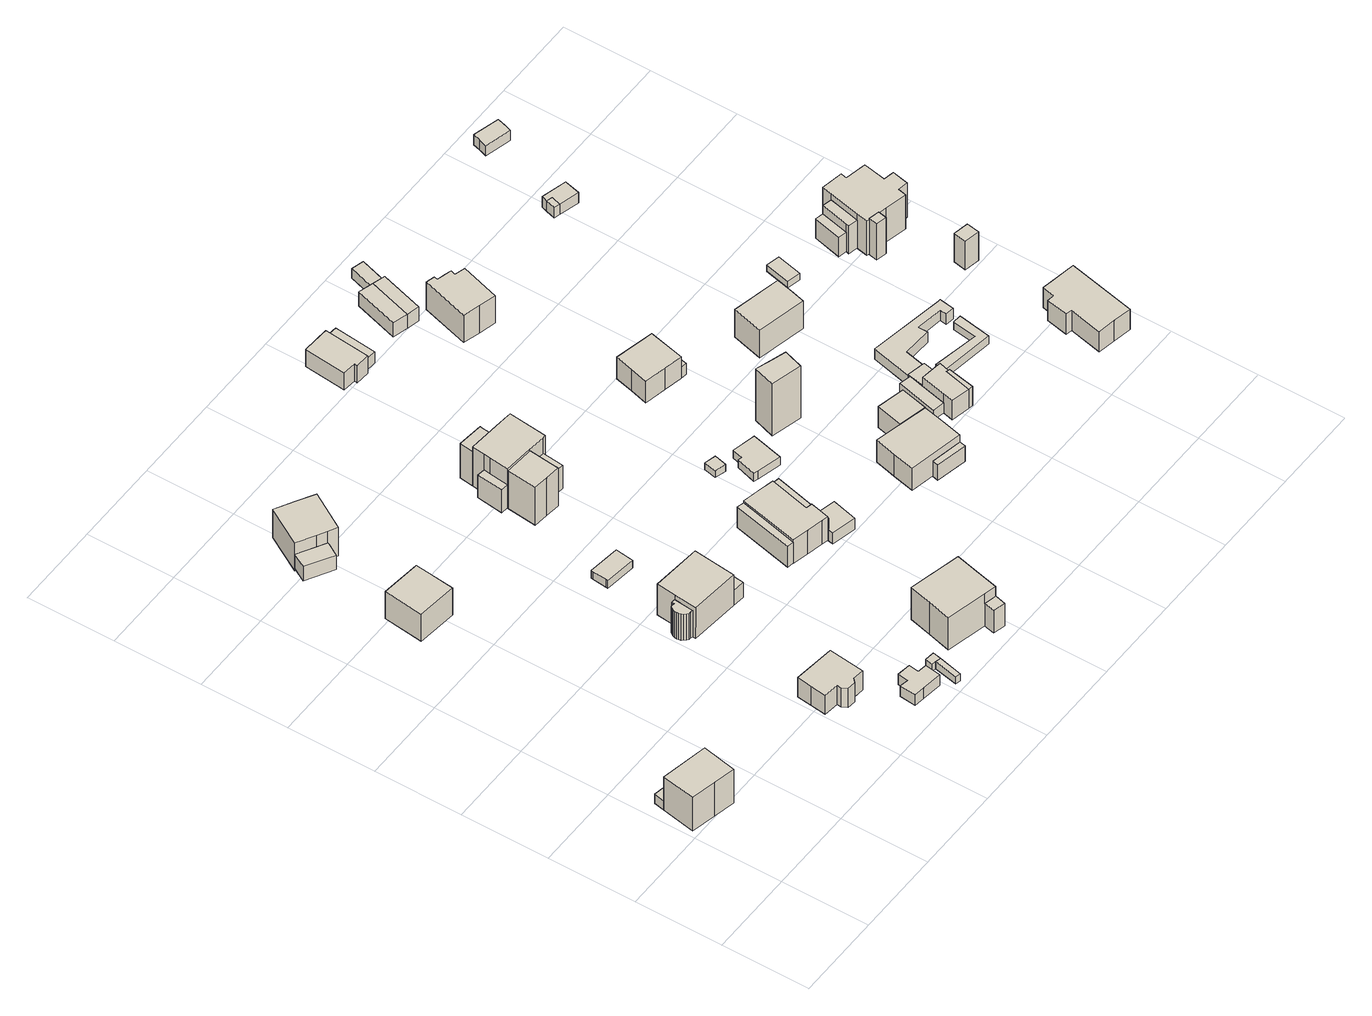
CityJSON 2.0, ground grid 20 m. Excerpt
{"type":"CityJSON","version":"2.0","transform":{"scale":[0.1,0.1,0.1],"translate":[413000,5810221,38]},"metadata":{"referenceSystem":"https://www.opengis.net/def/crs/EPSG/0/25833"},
"CityObjects":{
"building1":{"type":"Building","attributes":{"Gemeindeschluessel":"11000009","function":"31001_1010"},"address":[{"country":"Germany","locality":"Berlin","thoroughfareNumber":"30","thoroughfareName":"Grenzbergeweg"}],"children":["building1-1","building1-2"]},
"building1-1":{"type":"BuildingPart","attributes":{"BezugspunktDach":"2200","measuredHeight":10.56,"storeysAboveGround":2},"parents":["building1"],"geometry":[{"type":"MultiSurface","lod":"1","boundaries":[[[0,1,2,3,4]],[[5,6,7,8,9]],[[5,9,4,3]],[[6,5,10,11,12,3,2]],[[7,6,2,1]],[[8,7,1,0]],[[9,8,0,4]],[[12,11,10,5]]]}]},
"building1-2":{"type":"BuildingPart","attributes":{"BezugspunktDach":"2200","measuredHeight":2.55,"storeysAboveGround":2},"parents":["building1"],"geometry":[{"type":"Solid","lod":"1","boundaries":[[[[11,13,14,12]],[[15,16,10,5]],[[15,5,12,14]],[[16,15,14,13]],[[10,16,13,11]],[[5,10,11,12]]]]}]},
"building2":{"type":"Building","attributes":{"Gemeindeschluessel":"11000009","BezugspunktDach":"2200","function":"31001_1010","measuredHeight":8.48,"storeysAboveGround":2},"address":[{"country":"Germany","locality":"Berlin","thoroughfareNumber":"26","thoroughfareName":"Grenzbergeweg"}],"geometry":[{"type":"Solid","lod":"1","boundaries":[[[[17,18,19,20]],[[21,22,23,24]],[[21,24,20,19]],[[22,21,19,18]],[[23,22,18,17]],[[24,23,17,20]]]]}]},
"building3":{"type":"Building","attributes":{"Gemeindeschluessel":"11000009","BezugspunktDach":"2200","function":"31001_1010","measuredHeight":8.51,"storeysAboveGround":1},"address":[{"country":"Germany","locality":"Berlin","thoroughfareNumber":"62","thoroughfareName":"Lassallestraße"}],"geometry":[{"type":"Solid","lod":"1","boundaries":[[[[25,26,27,28,29,30,31,32,33,34,35]],[[36,37,38,39,40,41,42,43,44,45,46]],[[36,46,35,34]],[[37,36,34,33]],[[38,37,33,32]],[[39,38,32,31]],[[40,39,31,30]],[[41,40,30,29]],[[42,41,29,28]],[[43,42,28,27]],[[44,43,27,26]],[[45,44,26,25]],[[46,45,25,35]]]]}]},
"building4":{"type":"Building","attributes":{"Gemeindeschluessel":"11000009","BezugspunktDach":"2200","function":"31001_2000","measuredHeight":4.04,"storeysAboveGround":1},"address":[{"country":"Germany","locality":"Berlin","thoroughfareNumber":"52 (1)","thoroughfareName":"Wiebelskircher Weg"}],"geometry":[{"type":"Solid","lod":"1","boundaries":[[[[47,48,49,50,51,52]],[[53,54,55,56,57,58]],[[53,58,52,51]],[[54,53,51,50]],[[55,54,50,49]],[[56,55,49,48]],[[57,56,48,47]],[[58,57,47,52]]]]}]},
"building5":{"type":"Building","attributes":{"Gemeindeschluessel":"11000009","BezugspunktDach":"2200","function":"31001_1313","measuredHeight":2.9,"storeysAboveGround":1},"address":[{"country":"Germany","locality":"Berlin","thoroughfareNumber":"62 (1)","thoroughfareName":"Lassallestraße"}],"geometry":[{"type":"Solid","lod":"1","boundaries":[[[[59,60,61,62,63,64,65,66,67]],[[68,69,70,71,72,73,74,75,76]],[[68,76,67,66]],[[69,68,66,65]],[[70,69,65,64]],[[71,70,64,63]],[[72,71,63,62]],[[73,72,62,61]],[[74,73,61,60]],[[75,74,60,59]],[[76,75,59,67]]]]}]},
"building6":{"type":"Building","attributes":{"Gemeindeschluessel":"11000009","BezugspunktDach":"2200","function":"31001_1010","measuredHeight":9.98,"storeysAboveGround":2},"address":[{"country":"Germany","locality":"Berlin","thoroughfareNumber":"52","thoroughfareName":"Wiebelskircher Weg"}],"geometry":[{"type":"Solid","lod":"1","boundaries":[[[[77,78,79,80,81,82,83]],[[84,85,86,87,88,89,90]],[[84,90,83,82]],[[85,84,82,81]],[[86,85,81,80]],[[87,86,80,79]],[[88,87,79,78]],[[89,88,78,77]],[[90,89,77,83]]]]}]},
"building7":{"type":"Building","attributes":{"Gemeindeschluessel":"11000009","BezugspunktDach":"2200","function":"31001_2723","measuredHeight":1.94,"storeysAboveGround":1},"address":[{"country":"Germany","locality":"Berlin","thoroughfareNumber":"62 (3)","thoroughfareName":"Lassallestraße"}],"geometry":[{"type":"Solid","lod":"1","boundaries":[[[[91,92,93,94]],[[95,96,97,98]],[[95,98,94,93]],[[96,95,93,92]],[[97,96,92,91]],[[98,97,91,94]]]]}]},
"building8":{"type":"Building","attributes":{"Gemeindeschluessel":"11000009","BezugspunktDach":"2200","function":"31001_2723","measuredHeight":1.93,"storeysAboveGround":1},"address":[{"country":"Germany","locality":"Berlin","thoroughfareNumber":"62 (4)","thoroughfareName":"Lassallestraße"}],"geometry":[{"type":"Solid","lod":"1","boundaries":[[[[93,92,99,100,101]],[[102,103,104,105,106]],[[102,106,101,100]],[[103,102,100,99]],[[104,103,99,92]],[[105,104,92,93]],[[106,105,93,101]]]]}]},
"building9":{"type":"Building","attributes":{"Gemeindeschluessel":"11000009","function":"31001_1010"},"address":[{"country":"Germany","locality":"Berlin","thoroughfareNumber":"27","thoroughfareName":"Grenzbergeweg"}],"children":["building9-1","building9-2","building9-3"]},
"building9-1":{"type":"BuildingPart","attributes":{"BezugspunktDach":"2200","measuredHeight":10.09,"storeysAboveGround":2},"parents":["building9"],"geometry":[{"type":"MultiSurface","lod":"1","boundaries":[[[107,108,109,110,111]],[[112,113,114,115,116]],[[117,118,119,116,111,110]],[[113,112,110,109]],[[114,113,109,108]],[[115,120,121,122,114,108,107]],[[116,115,107,111]],[[112,119,118,117]],[[122,121,120,115]]]}]},
"building9-2":{"type":"BuildingPart","attributes":{"BezugspunktDach":"2200","measuredHeight":7.37,"storeysAboveGround":2},"parents":["building9"],"geometry":[{"type":"MultiSurface","lod":"1","boundaries":[[[123,124,125,126,127,128,118,117,129,130,131,132,133,134,135]],[[136,137,138,139,140,141,112,119,142,143,144,145,146,147,148]],[[136,148,135,134]],[[137,136,134,133]],[[138,137,133,132]],[[139,138,132,131]],[[140,139,131,130]],[[141,140,130,129]],[[112,141,129,117]],[[142,119,118,128]],[[143,142,128,127]],[[144,143,127,126]],[[145,144,126,125]],[[146,145,125,124]],[[147,146,124,123]],[[148,147,123,135]],[[119,112,149,117,118]]]}]},
"building9-3":{"type":"BuildingPart","attributes":{"BezugspunktDach":"2200","measuredHeight":4.51,"storeysAboveGround":2},"parents":["building9"],"geometry":[{"type":"Solid","lod":"1","boundaries":[[[[150,151,121,120]],[[122,152,153,115]],[[152,122,121,151]],[[153,152,151,150]],[[115,153,150,120]],[[122,115,120,121]]]]}]},
"building10":{"type":"Building","attributes":{"Gemeindeschluessel":"11000009","BezugspunktDach":"2200","function":"31001_2463","measuredHeight":2.1,"storeysAboveGround":1},"address":[{"country":"Germany","locality":"Berlin","thoroughfareNumber":"27 (1)","thoroughfareName":"Grenzbergeweg"}],"geometry":[{"type":"Solid","lod":"1","boundaries":[[[[154,155,156,157,158,159]],[[160,161,162,163,164,165]],[[160,165,159,158]],[[161,160,158,157]],[[162,161,157,156]],[[163,162,156,155]],[[164,163,155,154]],[[165,164,154,159]]]]}]},
"building11":{"type":"Building","attributes":{"Gemeindeschluessel":"11000009","function":"31001_1010"},"address":[{"country":"Germany","locality":"Berlin","thoroughfareNumber":"64","thoroughfareName":"Lassallestraße"}],"children":["building11-1","building11-2"]},
"building11-1":{"type":"BuildingPart","attributes":{"BezugspunktDach":"2200","measuredHeight":10.86,"storeysAboveGround":2},"parents":["building11"],"geometry":[{"type":"MultiSurface","lod":"1","boundaries":[[[166,167,168,169,170,171,172]],[[173,174,175,176,177,178,179]],[[173,179,172,171]],[[174,173,171,170]],[[175,174,170,169]],[[176,175,169,168]],[[177,176,168,167]],[[180,181,177,167,166]],[[179,178,166,172]],[[178,177,181,180]]]}]},
"building11-2":{"type":"BuildingPart","attributes":{"BezugspunktDach":"2200","measuredHeight":6.36,"storeysAboveGround":2},"parents":["building11"],"geometry":[{"type":"MultiSurface","lod":"1","boundaries":[[[182,181,180,183]],[[178,177,184,185]],[[178,185,183,180]],[[178,180,178,177]],[[184,177,181,182]],[[185,184,182,183]],[[177,178,180,181,186]]]}]},
"building12":{"type":"Building","attributes":{"Gemeindeschluessel":"11000009","BezugspunktDach":"2200","function":"51009_1610","measuredHeight":5.85,"storeysAboveGround":0},"address":[{"country":"Germany","locality":"Berlin"}],"geometry":[{"type":"Solid","lod":"1","boundaries":[[[[187,188,189,190]],[[191,192,193,194]],[[191,194,190,189]],[[192,191,189,188]],[[193,192,188,187]],[[194,193,187,190]]]]}]},
"building13":{"type":"Building","attributes":{"Gemeindeschluessel":"11000009","function":"31001_1010"},"address":[{"country":"Germany","locality":"Berlin","thoroughfareNumber":"23, 25","thoroughfareName":"Grenzbergeweg"}],"children":["building13-1","building13-2","building13-3","building13-4","building13-5","building13-6"]},
"building13-1":{"type":"BuildingPart","attributes":{"BezugspunktDach":"2200","measuredHeight":12.24,"storeysAboveGround":3},"parents":["building13"],"geometry":[{"type":"MultiSurface","lod":"1","boundaries":[[[195,196,197,198,199,200,201,202,203,204]],[[205,206,207,208,209,210,211,212,213,214]],[[215,216,217,218,205,214,204,203]],[[219,215,218,220,206,205,203,202]],[[207,206,202,201]],[[221,222,201,200]],[[223,224,200,199]],[[209,208,225,226]],[[210,209,199,198]],[[211,210,198,197]],[[212,211,197,196]],[[227,228,196,195]],[[213,212,229,230]],[[214,213,195,204]],[[218,217,216,215]],[[220,218,215,219]],[[231,208,207,222,221]],[[226,225,224,223]],[[230,229,228,227]]]}]},
"building13-2":{"type":"BuildingPart","attributes":{"BezugspunktDach":"2200","measuredHeight":9.56,"storeysAboveGround":3},"parents":["building13"],"geometry":[{"type":"MultiSurface","lod":"1","boundaries":[[[221,232,233,234,222]],[[235,236,237,208,207]],[[235,207,222,234]],[[236,235,234,233]],[[237,236,233,232]],[[224,238,232,221]],[[208,237,239,240,225]],[[225,240,239,238,224]],[[241,207,208,221,222]]]}]},
"building13-3":{"type":"BuildingPart","attributes":{"BezugspunktDach":"2200","measuredHeight":6.39,"storeysAboveGround":3},"parents":["building13"],"geometry":[{"type":"MultiSurface","lod":"1","boundaries":[[[216,219,242,243]],[[244,220,217,245]],[[244,245,243,242]],[[220,244,242,219]],[[245,217,216,243]],[[218,215,216,217]],[[220,219,215,218]]]}]},
"building13-4":{"type":"BuildingPart","attributes":{"BezugspunktDach":"2200","measuredHeight":6.64,"storeysAboveGround":3},"parents":["building13"],"geometry":[{"type":"Solid","lod":"1","boundaries":[[[[223,246,238,224]],[[240,247,226,225]],[[247,240,238,246]],[[226,247,246,223]],[[240,225,224,238]],[[225,226,223,224]]]]}]},
"building13-5":{"type":"BuildingPart","attributes":{"BezugspunktDach":"2200","measuredHeight":11.35,"storeysAboveGround":3},"parents":["building13"],"geometry":[{"type":"MultiSurface","lod":"1","boundaries":[[[248,249,250,251,252,253,254]],[[214,255,213,256,257,258,259]],[[214,259,254,253]],[[255,214,253,252]],[[213,255,252,251]],[[260,227,251,250]],[[256,213,230,261]],[[257,256,250,249]],[[258,257,249,248]],[[259,258,248,254]],[[261,230,227,260]]]}]},
"building13-6":{"type":"BuildingPart","attributes":{"BezugspunktDach":"2200","measuredHeight":6.4,"storeysAboveGround":3},"parents":["building13"],"geometry":[{"type":"MultiSurface","lod":"1","boundaries":[[[262,228,227,260]],[[230,229,263,261]],[[263,229,228,262]],[[261,263,262,260]],[[261,264,260,227,230]],[[230,227,228,229]]]}]},
"building14":{"type":"Building","attributes":{"Gemeindeschluessel":"11000009","BezugspunktDach":"2200","function":"31001_1010","measuredHeight":7.13,"storeysAboveGround":1},"address":[{"country":"Germany","locality":"Berlin","thoroughfareNumber":"63","thoroughfareName":"Lassallestraße"}],"geometry":[{"type":"Solid","lod":"1","boundaries":[[[[265,266,267,268,269,270,271,272,273]],[[274,275,276,277,278,279,280,281,282]],[[274,282,273,272]],[[275,274,272,271]],[[276,275,271,270]],[[277,276,270,269]],[[278,277,269,268]],[[279,278,268,267]],[[280,279,267,266]],[[281,280,266,265]],[[282,281,265,273]]]]}]},
"building15":{"type":"Building","attributes":{"Gemeindeschluessel":"11000009","BezugspunktDach":"2200","function":"51009_1610","measuredHeight":5.93,"storeysAboveGround":0},"address":[{"country":"Germany","locality":"Berlin"}],"geometry":[{"type":"Solid","lod":"1","boundaries":[[[[283,284,285,286,287,288,289]],[[277,276,290,291,292,279,280]],[[277,280,289,288]],[[276,277,288,287]],[[290,276,287,286]],[[291,290,286,285]],[[292,291,285,284]],[[279,292,284,283]],[[280,279,283,289]]]]}]},
"building16":{"type":"Building","attributes":{"Gemeindeschluessel":"11000009","BezugspunktDach":"2200","function":"31001_2463","measuredHeight":3.07,"storeysAboveGround":1},"address":[{"country":"Germany","locality":"Berlin","thoroughfareNumber":"63 (1)","thoroughfareName":"Lassallestraße"}],"geometry":[{"type":"Solid","lod":"1","boundaries":[[[[293,294,295,296,297]],[[279,278,298,299,300]],[[279,300,297,296]],[[278,279,296,295]],[[298,278,295,294]],[[299,298,294,293]],[[300,299,293,297]]]]}]},
"building17":{"type":"Building","attributes":{"Gemeindeschluessel":"11000009","BezugspunktDach":"2200","function":"31001_2000","measuredHeight":1.91,"storeysAboveGround":1},"address":[{"country":"Germany","locality":"Berlin","thoroughfareNumber":"60 (1)","thoroughfareName":"Wiebelskircher Weg"}],"geometry":[{"type":"Solid","lod":"1","boundaries":[[[[301,302,303,304]],[[305,306,307,308]],[[305,308,304,303]],[[306,305,303,302]],[[307,306,302,301]],[[308,307,301,304]]]]}]},
"building18":{"type":"Building","attributes":{"Gemeindeschluessel":"11000009","BezugspunktDach":"2200","function":"31001_1010","measuredHeight":3.04,"storeysAboveGround":1},"address":[{"country":"Germany","locality":"Berlin","thoroughfareNumber":"63 (2)","thoroughfareName":"Lassallestraße"}],"geometry":[{"type":"Solid","lod":"1","boundaries":[[[[309,310,311,312,313,314,315,316]],[[317,318,319,320,321,322,323,324]],[[317,324,316,315]],[[318,317,315,314]],[[319,318,314,313]],[[320,319,313,312]],[[321,320,312,311]],[[322,321,311,310]],[[323,322,310,309]],[[324,323,309,316]]]]}]},
"building19":{"type":"Building","attributes":{"Gemeindeschluessel":"11000009","function":"31001_1010"},"address":[{"country":"Germany","locality":"Berlin","thoroughfareNumber":"21","thoroughfareName":"Grenzbergeweg"}],"children":["building19-1","building19-2"]},
"building19-1":{"type":"BuildingPart","attributes":{"BezugspunktDach":"2200","measuredHeight":6.02,"storeysAboveGround":2},"parents":["building19"],"geometry":[{"type":"MultiSurface","lod":"1","boundaries":[[[325,326,327,328,329,330,331]],[[332,333,334,335,336,337,338]],[[332,338,331,330]],[[333,332,330,329]],[[339,340,329,328]],[[335,334,328,327]],[[336,335,327,326]],[[337,336,326,325]],[[338,337,325,331]],[[334,333,340,339]]]}]},
"building19-2":{"type":"BuildingPart","attributes":{"BezugspunktDach":"2200","measuredHeight":3.38,"storeysAboveGround":2},"parents":["building19"],"geometry":[{"type":"Solid","lod":"1","boundaries":[[[[341,342,340,339]],[[333,343,344,334]],[[343,333,340,342]],[[344,343,342,341]],[[334,344,341,339]],[[333,334,339,340]]]]}]},
"building20":{"type":"Building","attributes":{"Gemeindeschluessel":"11000009","function":"31001_1010"},"address":[{"country":"Germany","locality":"Berlin","thoroughfareNumber":"67","thoroughfareName":"Lassallestraße"}],"children":["building20-1","building20-2","building20-3"]},
"building20-1":{"type":"BuildingPart","attributes":{"BezugspunktDach":"2200","measuredHeight":8.74,"storeysAboveGround":2},"parents":["building20"],"geometry":[{"type":"MultiSurface","lod":"1","boundaries":[[[345,346,347,348,349,350,351]],[[352,353,354,355,356,357,358]],[[352,358,351,350]],[[353,352,350,349]],[[354,353,349,348]],[[355,354,359,360]],[[356,355,347,346]],[[357,356,346,345]],[[358,361,362,363,345,351]],[[360,359,348,347,364]],[[357,365,363,362,361]]]}]},
"building20-2":{"type":"BuildingPart","attributes":{"BezugspunktDach":"2200","measuredHeight":7.14,"storeysAboveGround":2},"parents":["building20"],"geometry":[{"type":"MultiSurface","lod":"1","boundaries":[[[366,367,368,369,370]],[[371,372,373,360,359]],[[371,359,370,369]],[[372,371,369,368]],[[373,372,368,367]],[[360,373,367,366]],[[359,348,347,374,366,370]],[[360,374,347,348,359]]]}]},
"building20-3":{"type":"BuildingPart","attributes":{"BezugspunktDach":"2200","measuredHeight":4.27,"storeysAboveGround":2},"parents":["building20"],"geometry":[{"type":"MultiSurface","lod":"1","boundaries":[[[375,363,362,376]],[[377,378,379,380]],[[377,380,376,362]],[[378,377,361,357]],[[379,378,363,375]],[[380,379,375,376]],[[357,361,362,363]]]}]},
"building21":{"type":"Building","attributes":{"Gemeindeschluessel":"11000009","BezugspunktDach":"2200","function":"31001_2000","measuredHeight":16.35,"storeysAboveGround":1},"address":[{"country":"Germany","locality":"Berlin","thoroughfareNumber":"62 (1)","thoroughfareName":"Wiebelskircher Weg"}],"geometry":[{"type":"Solid","lod":"1","boundaries":[[[[381,382,383,384,385]],[[386,387,388,389,390]],[[386,390,385,384]],[[387,386,384,383]],[[388,387,383,382]],[[389,388,382,381]],[[390,389,381,385]]]]}]},
"building22":{"type":"Building","attributes":{"Gemeindeschluessel":"11000009","BezugspunktDach":"2200","function":"31001_1010","measuredHeight":8.1,"storeysAboveGround":2},"address":[{"country":"Germany","locality":"Berlin","thoroughfareNumber":"60","thoroughfareName":"Wiebelskircher Weg"}],"geometry":[{"type":"Solid","lod":"1","boundaries":[[[[391,392,393,394,395,396,397]],[[398,399,400,401,402,403,404]],[[398,404,397,396]],[[399,398,396,395]],[[400,399,395,394]],[[401,400,394,393]],[[402,401,393,392]],[[403,402,392,391]],[[404,403,391,397]]]]}]},
"building23":{"type":"Building","attributes":{"Gemeindeschluessel":"11000009","BezugspunktDach":"2200","function":"31001_1010","measuredHeight":5.19,"storeysAboveGround":1},"address":[{"country":"Germany","locality":"Berlin","thoroughfareNumber":"21 (1)","thoroughfareName":"Grenzbergeweg"}],"geometry":[{"type":"Solid","lod":"1","boundaries":[[[[405,406,407,408]],[[409,410,411,412]],[[409,412,408,407]],[[410,409,407,406]],[[411,410,406,405]],[[412,411,405,408]]]]}]},
"building24":{"type":"Building","attributes":{"Gemeindeschluessel":"11000009","BezugspunktDach":"2200","function":"31001_2463","measuredHeight":5.14,"storeysAboveGround":1},"address":[{"country":"Germany","locality":"Berlin","thoroughfareNumber":"57 (1)","thoroughfareName":"Wiebelskircher Weg"}],"geometry":[{"type":"Solid","lod":"1","boundaries":[[[[413,414,406,415,405]],[[416,410,417,418,411]],[[416,411,405,415]],[[410,416,415,406]],[[417,410,406,414]],[[418,417,414,413]],[[411,418,413,405]]]]}]},
"building25":{"type":"Building","attributes":{"Gemeindeschluessel":"11000009","BezugspunktDach":"2200","function":"51009_1610","measuredHeight":3,"storeysAboveGround":0},"address":[{"country":"Germany","locality":"Berlin"}],"geometry":[{"type":"Solid","lod":"1","boundaries":[[[[419,420,421,422]],[[423,424,425,402]],[[423,402,422,421]],[[424,423,421,420]],[[425,424,420,419]],[[402,425,419,422]]]]}]},
"building26":{"type":"Building","attributes":{"Gemeindeschluessel":"11000009","BezugspunktDach":"2200","function":"31001_1010","measuredHeight":8.98,"storeysAboveGround":2},"address":[{"country":"Germany","locality":"Berlin","thoroughfareNumber":"57","thoroughfareName":"Wiebelskircher Weg"}],"geometry":[{"type":"Solid","lod":"1","boundaries":[[[[426,427,428,429,430,431,432,433,434,435]],[[436,437,438,439,440,441,442,443,444,445]],[[436,445,435,434]],[[437,436,434,433]],[[438,437,433,432]],[[439,438,432,431]],[[440,439,431,430]],[[441,440,430,429]],[[442,441,429,428]],[[443,442,428,427]],[[444,443,427,426]],[[445,444,426,435]]]]}]},
"building27":{"type":"Building","attributes":{"Gemeindeschluessel":"11000009","BezugspunktDach":"2200","function":"31001_2000","measuredHeight":2.56,"storeysAboveGround":1},"address":[{"country":"Germany","locality":"Berlin","thoroughfareNumber":"57 (2)","thoroughfareName":"Wiebelskircher Weg"}],"geometry":[{"type":"Solid","lod":"1","boundaries":[[[[446,447,448,449,450]],[[451,452,453,417,410]],[[451,410,450,449]],[[452,451,449,448]],[[453,452,448,447]],[[417,453,447,446]],[[410,417,446,450]]]]}]},
"building28":{"type":"Building","attributes":{"Gemeindeschluessel":"11000009","BezugspunktDach":"2200","function":"31001_2000","measuredHeight":3.09,"storeysAboveGround":1},"address":[{"country":"Germany","locality":"Berlin","thoroughfareNumber":"67 (1)","thoroughfareName":"Lassallestraße"}],"geometry":[{"type":"Solid","lod":"1","boundaries":[[[[454,455,456,457]],[[458,459,460,461]],[[458,461,457,456]],[[459,458,456,455]],[[460,459,455,454]],[[461,460,454,457]]]]}]},
"building29":{"type":"Building","attributes":{"Gemeindeschluessel":"11000009","BezugspunktDach":"2200","function":"31001_1010","measuredHeight":5.27,"storeysAboveGround":2},"address":[{"country":"Germany","locality":"Berlin","thoroughfareNumber":"69","thoroughfareName":"Lassallestraße"}],"geometry":[{"type":"Solid","lod":"1","boundaries":[[[[462,463,464,465,466,467,468,469]],[[470,471,472,473,474,475,476,477]],[[470,477,469,468]],[[471,470,468,467]],[[472,471,467,466]],[[473,472,466,465]],[[474,473,465,464]],[[475,474,464,463]],[[476,475,463,462]],[[477,476,462,469]]]]}]},
"building30":{"type":"Building","attributes":{"Gemeindeschluessel":"11000009","BezugspunktDach":"2200","function":"51009_1610","measuredHeight":5.29,"storeysAboveGround":0},"address":[{"country":"Germany","locality":"Berlin"}],"geometry":[{"type":"Solid","lod":"1","boundaries":[[[[478,479,464,463,462]],[[475,474,480,481,476]],[[475,476,462,463]],[[474,475,463,464]],[[480,474,464,479]],[[481,480,479,478]],[[476,481,478,462]]]]}]},
"building31":{"type":"Building","attributes":{"Gemeindeschluessel":"11000009","BezugspunktDach":"2200","function":"31001_2000","measuredHeight":2.77,"storeysAboveGround":1},"address":[{"country":"Germany","locality":"Berlin","thoroughfareNumber":"69 (1)","thoroughfareName":"Lassallestraße"}],"geometry":[{"type":"Solid","lod":"1","boundaries":[[[[482,483,484,485,486,487]],[[488,489,490,491,492,493]],[[488,493,487,486]],[[489,488,486,485]],[[490,489,485,484]],[[491,490,484,483]],[[492,491,483,482]],[[493,492,482,487]]]]}]},
"building32":{"type":"Building","attributes":{"Gemeindeschluessel":"11000009","BezugspunktDach":"2200","function":"31001_1010","measuredHeight":8.6,"storeysAboveGround":2},"address":[{"country":"Germany","locality":"Berlin","thoroughfareNumber":"62","thoroughfareName":"Wiebelskircher Weg"}],"geometry":[{"type":"Solid","lod":"1","boundaries":[[[[494,495,496,497,498]],[[499,500,501,502,503]],[[499,503,498,497]],[[500,499,497,496]],[[501,500,496,495]],[[502,501,495,494]],[[503,502,494,498]]]]}]},
"building33":{"type":"Building","attributes":{"Gemeindeschluessel":"11000009","BezugspunktDach":"2200","function":"31001_2000","measuredHeight":2.21,"storeysAboveGround":1},"address":[{"country":"Germany","locality":"Berlin","thoroughfareNumber":"69 (3)","thoroughfareName":"Lassallestraße"}],"geometry":[{"type":"Solid","lod":"1","boundaries":[[[[504,505,506,507,508,509]],[[510,511,512,513,514,515]],[[510,515,509,508]],[[511,510,508,507]],[[512,511,507,506]],[[513,512,506,505]],[[514,513,505,504]],[[515,514,504,509]]]]}]},
"building34":{"type":"Building","attributes":{"Gemeindeschluessel":"11000009","BezugspunktDach":"2200","function":"31001_2000","measuredHeight":2.9,"storeysAboveGround":1},"address":[{"country":"Germany","locality":"Berlin","thoroughfareNumber":"69 (2)","thoroughfareName":"Lassallestraße"}],"geometry":[{"type":"Solid","lod":"1","boundaries":[[[[516,517,518,519,520,521,522,523,524,525,526]],[[527,528,529,530,531,532,533,534,535,536,537]],[[527,537,526,525]],[[528,527,525,524]],[[529,528,524,523]],[[530,529,523,522]],[[531,530,522,521]],[[532,531,521,520]],[[533,532,520,519]],[[534,533,519,518]],[[535,534,518,517]],[[536,535,517,516]],[[537,536,516,526]]]]}]},
"building35":{"type":"Building","attributes":{"Gemeindeschluessel":"11000009","BezugspunktDach":"2200","function":"31001_2000","measuredHeight":1.75,"storeysAboveGround":1},"address":[{"country":"Germany","locality":"Berlin","thoroughfareNumber":"64","thoroughfareName":"Wiebelskircher Weg"}],"geometry":[{"type":"Solid","lod":"1","boundaries":[[[[538,539,540,541]],[[542,543,544,545]],[[542,545,541,540]],[[543,542,540,539]],[[544,543,539,538]],[[545,544,538,541]]]]}]},
"building36":{"type":"Building","attributes":{"Gemeindeschluessel":"11000009","BezugspunktDach":"2200","function":"51009_1610","measuredHeight":2.95,"storeysAboveGround":0},"address":[{"country":"Germany","locality":"Berlin"}],"geometry":[{"type":"Solid","lod":"1","boundaries":[[[[546,547,548,549]],[[550,551,552,553]],[[550,553,549,548]],[[551,550,548,547]],[[552,551,547,546]],[[553,552,546,549]]]]}]},
"building37":{"type":"Building","attributes":{"Gemeindeschluessel":"11000009","BezugspunktDach":"2200","function":"31001_1010","measuredHeight":2.96,"storeysAboveGround":1},"address":[{"country":"Germany","locality":"Berlin","thoroughfareNumber":"46 (4)","thoroughfareName":"Erknerstraße"}],"geometry":[{"type":"Solid","lod":"1","boundaries":[[[[547,546,554,555,556,548]],[[557,558,559,552,551,550]],[[557,550,548,556]],[[558,557,556,555]],[[559,558,555,554]],[[552,559,554,546]],[[551,552,546,547]],[[550,551,547,548]]]]}]},
"building38":{"type":"Building","attributes":{"Gemeindeschluessel":"11000009","BezugspunktDach":"2200","function":"31001_1010","measuredHeight":7.81,"storeysAboveGround":1},"address":[{"country":"Germany","locality":"Berlin","thoroughfareNumber":"71","thoroughfareName":"Lassallestraße"}],"geometry":[{"type":"Solid","lod":"1","boundaries":[[[[560,561,562,563,564,565,566,567,568,569]],[[570,571,572,573,574,575,576,577,578,579]],[[570,579,569,568]],[[571,570,568,567]],[[572,571,567,566]],[[573,572,566,565]],[[574,573,565,564]],[[575,574,564,563]],[[576,575,563,562]],[[577,576,562,561]],[[578,577,561,560]],[[579,578,560,569]]]]}]},
"building39":{"type":"Building","attributes":{"Gemeindeschluessel":"11000009","BezugspunktDach":"2200","function":"51009_1610","measuredHeight":6.21,"storeysAboveGround":0},"address":[{"country":"Germany","locality":"Berlin"}],"geometry":[{"type":"Solid","lod":"1","boundaries":[[[[580,581,582,583]],[[584,585,586,587]],[[584,587,583,582]],[[585,584,582,581]],[[586,585,581,580]],[[587,586,580,583]]]]}]},
"building40":{"type":"Building","attributes":{"Gemeindeschluessel":"11000009","BezugspunktDach":"2200","function":"31001_2000","measuredHeight":8.73,"storeysAboveGround":1},"address":[{"country":"Germany","locality":"Berlin","thoroughfareNumber":"64 (1)","thoroughfareName":"Wiebelskircher Weg"}],"geometry":[{"type":"Solid","lod":"1","boundaries":[[[[588,589,590,591,592]],[[586,585,593,594,595]],[[586,595,592,591]],[[585,586,591,590]],[[593,585,590,589]],[[594,593,589,588]],[[595,594,588,592]]]]}]},
"building41":{"type":"Building","attributes":{"Gemeindeschluessel":"11000009","BezugspunktDach":"2200","function":"31001_2000","measuredHeight":7.91,"storeysAboveGround":1},"address":[{"country":"Germany","locality":"Berlin","thoroughfareNumber":"66 (1)","thoroughfareName":"Wiebelskircher Weg"}],"geometry":[{"type":"Solid","lod":"1","boundaries":[[[[596,597,598,599]],[[600,601,602,603]],[[600,603,599,598]],[[601,600,598,597]],[[602,601,597,596]],[[603,602,596,599]]]]}]},
"building42":{"type":"Building","attributes":{"Gemeindeschluessel":"11000009","BezugspunktDach":"2200","function":"31001_1010","measuredHeight":3.02,"storeysAboveGround":1},"address":[{"country":"Germany","locality":"Berlin","thoroughfareNumber":"46 (3)","thoroughfareName":"Erknerstraße"}],"geometry":[{"type":"Solid","lod":"1","boundaries":[[[[604,605,606,607,608,609]],[[610,611,612,613,614,615]],[[610,615,609,608]],[[611,610,608,607]],[[612,611,607,606]],[[613,612,606,605]],[[614,613,605,604]],[[615,614,604,609]]]]}]},
"building43":{"type":"Building","attributes":{"Gemeindeschluessel":"11000009","function":"31001_1010"},"address":[{"country":"Germany","locality":"Berlin","thoroughfareNumber":"66","thoroughfareName":"Wiebelskircher Weg"}],"children":["building43-1","building43-2"]},
"building43-1":{"type":"BuildingPart","attributes":{"BezugspunktDach":"2200","measuredHeight":12.6,"storeysAboveGround":2},"parents":["building43"],"geometry":[{"type":"Solid","lod":"1","boundaries":[[[[616,617,618,619,620,621,622,623,624,625,626,627,628,629,630]],[[631,632,633,634,635,636,637,638,639,640,641,642,643,644,645]],[[631,645,630,629]],[[632,631,629,628]],[[633,632,628,627]],[[634,633,627,626]],[[635,634,626,625]],[[636,635,625,624]],[[637,636,624,623]],[[638,637,623,622]],[[639,638,622,621]],[[640,639,621,620]],[[641,640,620,619]],[[642,641,619,618]],[[645,644,616,630]],[[643,642,618,617]],[[644,643,617,616]]]]}]},
"building43-2":{"type":"BuildingPart","attributes":{"BezugspunktDach":"2200","measuredHeight":10.01,"storeysAboveGround":2},"parents":["building43"],"geometry":[{"type":"MultiSurface","lod":"1","boundaries":[[[646,647,648,649]],[[650,651,652,653]],[[650,653,649,648]],[[617,616,654,648,647]],[[651,650,644,643]],[[652,651,647,646]],[[653,652,646,649]],[[643,644,654,616,617]]]}]}
},
"vertices":[
[57,193,119],[106,182,119],[121,260,119],[15,281,119],[1,205,119],[15,281,26],[121,260,26],[106,182,26],[57,193,26],[1,205,26],[74,269,26],[74,269,52],[15,281,52],
[78,295,52],[20,305,52],[20,305,26],[78,295,26],
[209,901,98],[219,991,98],[129,1001,98],[119,911,98],[129,1001,23],[219,991,23],[209,901,23],[119,911,23],
[429,166,78],[428,156,78],[434,144,78],[453,142,78],[461,150,78],[488,147,78],[493,194,78],[497,228,78],[403,239,78],[399,205,78],[395,170,78],[399,205,25],[403,239,25],[497,228,25],[493,194,25],[488,147,25],[461,150,25],[453,142,25],[434,144,25],[428,156,25],[429,166,25],[395,170,25],
[185,1153,58],[187,1156,58],[201,1180,58],[203,1184,58],[143,1219,58],[125,1188,58],[143,1219,18],[203,1184,18],[201,1180,18],[187,1156,18],[185,1153,18],[125,1188,18],
[537,40,52],[582,34,52],[587,70,52],[566,73,52],[570,96,52],[539,100,52],[536,76,52],[516,80,52],[512,43,52],[516,80,23],[536,76,23],[539,100,23],[570,96,23],[566,73,23],[587,70,23],[582,34,23],[537,40,23],[512,43,23],
[182,1196,90],[203,1184,90],[222,1173,90],[271,1256,90],[231,1280,90],[191,1303,90],[143,1219,90],[191,1303,11],[231,1280,11],[271,1256,11],[222,1173,11],[203,1184,11],[182,1196,11],[143,1219,11],
[613,8,43],[625,62,43],[613,65,43],[602,11,43],[613,65,23],[625,62,23],[613,8,23],[602,11,23],
[629,81,43],[607,84,43],[603,66,43],[607,84,24],[629,81,24],[625,62,24],[613,65,24],[603,66,24],
[531,474,109],[541,570,109],[429,580,109],[424,537,109],[419,485,109],[424,537,24],[429,580,24],[541,570,24],[531,474,24],[419,485,24],[424,537,97],[420,492,97],[420,492,24],[531,474,65],[536,522,65],[536,522,24],
[399,510,97],[400,505,97],[403,501,97],[406,497,97],[410,494,97],[415,493,97],[415,537,97],[415,531,97],[406,532,97],[403,528,97],[400,524,97],[399,519,97],[398,514,97],[399,519,24],[400,524,24],[403,528,24],[406,532,24],[415,531,24],[415,537,24],[415,493,24],[410,494,24],[406,497,24],[403,501,24],[400,505,24],[399,510,24],[398,514,24],[424,537,27],
[559,471,65],[564,519,65],[564,519,24],[559,471,24],
[506,690,41],[511,731,41],[440,740,41],[439,735,41],[436,703,41],[435,698,41],[436,703,20],[439,735,20],[440,740,20],[511,731,20],[506,690,20],[435,698,20],
[757,51,112],[785,45,112],[797,97,112],[809,148,112],[693,176,112],[680,125,112],[667,73,112],[680,125,23],[693,176,23],[809,148,23],[797,97,23],[785,45,23],[757,51,23],[667,73,23],[757,51,86],[785,45,86],
[779,20,86],[752,27,86],[779,20,23],[752,27,23],[785,45,53],
[686,443,82],[717,579,82],[702,583,82],[671,446,82],[702,583,24],[717,579,24],[686,443,24],[671,446,24],
[566,968,129],[605,964,129],[612,964,129],[621,1051,129],[614,1052,129],[568,1056,129],[510,1061,129],[507,1032,129],[505,1017,129],[500,973,129],[505,1017,20],[507,1032,20],[510,1061,20],[568,1056,20],[614,1052,20],[621,1051,20],[612,964,20],[605,964,20],[566,968,20],[500,973,20],[505,1017,85],[500,973,85],[500,973,22],[505,1017,22],[507,1032,85],[507,1032,22],[568,1056,116],[510,1061,116],[614,1052,88],[568,1056,88],[568,1056,22],[614,1052,22],[566,968,86],[605,964,86],[605,964,22],[566,968,22],[568,1056,68],
[570,1079,116],[571,1086,116],[514,1092,116],[514,1092,20],[571,1086,20],[570,1079,20],[570,1079,88],[570,1079,66],[570,1079,22],[510,1061,75],
[489,1035,85],[482,975,85],[489,1035,22],[482,975,22],
[617,1074,88],[617,1074,22],
[526,901,125],[559,898,125],[561,919,125],[566,968,125],[536,1000,125],[500,973,125],[493,905,125],[536,1000,20],[561,919,20],[559,898,20],[526,901,20],[493,905,20],[561,919,86],[561,919,22],
[600,915,86],[600,915,22],[561,919,44],
[722,434,88],[759,426,88],[773,423,88],[783,467,88],[769,470,88],[791,562,88],[754,571,88],[717,579,88],[686,443,88],[717,579,23],[754,571,23],[791,562,23],[769,470,23],[783,467,23],[773,423,23],[759,426,23],[722,434,23],[686,443,23],
[773,423,83],[774,422,83],[784,466,83],[806,559,83],[791,562,83],[769,470,83],[759,426,83],[806,559,23],[784,466,23],[774,422,23],
[825,397,54],[839,454,54],[783,467,54],[773,423,54],[770,410,54],[839,454,23],[825,397,23],[770,410,23],
[811,685,42],[818,713,42],[792,720,42],[786,692,42],[792,720,23],[818,713,23],[811,685,23],[786,692,23],
[830,623,44],[884,609,44],[901,681,44],[896,682,44],[848,693,44],[842,669,44],[833,671,44],[820,626,44],[833,671,22],[842,669,22],[848,693,22],[896,682,22],[901,681,22],[884,609,22],[830,623,22],[820,626,22],
[607,1400,69],[606,1393,69],[638,1391,69],[639,1397,69],[648,1494,69],[586,1498,69],[577,1403,69],[586,1498,21],[648,1494,21],[639,1397,21],[638,1391,21],[606,1393,21],[607,1400,21],[577,1403,21],[639,1397,52],[648,1494,52],
[668,1395,52],[677,1491,52],[677,1491,21],[668,1395,21],
[1092,338,86],[1103,385,86],[1113,432,86],[1051,447,86],[992,461,86],[980,412,86],[969,363,86],[980,412,25],[992,461,25],[1051,447,25],[1113,432,25],[1103,385,25],[1092,338,25],[969,363,25],[1051,447,28],[1113,432,28],[1022,352,25],[1022,352,67],[1092,338,67],[1113,432,46],[1092,338,32],
[1113,432,87],[1127,493,87],[1096,500,87],[1065,507,87],[1051,447,87],[1065,507,28],[1096,500,28],[1127,493,28],[1113,432,57],
[1089,324,67],[1019,339,67],[1022,352,24],[1092,338,24],[1089,324,24],[1019,339,24],
[1017,653,153],[1031,697,153],[997,708,153],[963,720,153],[948,671,153],[963,720,9],[997,708,9],[1031,697,9],[1017,653,9],[948,671,9],
[921,900,84],[962,891,84],[971,931,84],[980,971,84],[892,991,84],[882,950,84],[871,910,84],[882,950,24],[892,991,24],[980,971,24],[971,931,24],[962,891,24],[921,900,24],[871,910,24],
[778,1396,59],[807,1495,59],[774,1505,59],[744,1405,59],[774,1505,20],[807,1495,20],[778,1396,20],[744,1405,20],
[806,1388,59],[835,1487,59],[793,1445,59],[793,1445,20],[835,1487,20],[806,1388,20],
[976,889,54],[985,929,54],[971,932,54],[962,891,54],[971,932,24],[985,929,24],[976,889,24],
[845,1275,97],[883,1265,97],[909,1353,97],[885,1360,97],[889,1371,97],[874,1375,97],[856,1380,97],[858,1388,97],[838,1393,97],[807,1286,97],[838,1393,21],[858,1388,21],[856,1380,21],[874,1375,21],[889,1371,21],[885,1360,21],[909,1353,21],[883,1265,21],[845,1275,21],[807,1286,21],
[835,1487,46],[854,1549,46],[826,1557,46],[810,1503,46],[807,1495,46],[810,1503,20],[826,1557,20],[854,1549,20],
[1168,427,54],[1189,519,54],[1162,525,54],[1142,432,54],[1162,525,27],[1189,519,27],[1168,427,27],[1142,432,27],
[1205,395,79],[1219,456,79],[1224,455,79],[1230,478,79],[1224,479,79],[1181,485,79],[1168,427,79],[1163,404,79],[1168,427,26],[1181,485,26],[1224,479,26],[1230,478,26],[1224,455,26],[1219,456,26],[1205,395,26],[1163,404,26],
[1215,393,79],[1227,454,79],[1227,454,26],[1215,393,26],
[1224,479,56],[1231,515,56],[1228,516,56],[1190,524,56],[1189,519,56],[1181,485,56],[1189,519,28],[1190,524,28],[1228,516,28],[1231,515,28],[1224,479,28],[1181,485,28],
[1205,776,94],[1214,811,94],[1222,847,94],[1113,871,94],[1095,801,94],[1113,871,18],[1222,847,18],[1214,811,18],[1205,776,18],[1095,801,18],
[1364,458,49],[1376,532,49],[1357,534,49],[1349,479,49],[1246,499,49],[1243,476,49],[1246,499,27],[1349,479,27],[1357,534,27],[1376,532,27],[1364,458,27],[1243,476,27],
[1228,516,53],[1238,561,53],[1304,557,53],[1304,579,53],[1364,570,53],[1362,555,53],[1382,552,53],[1387,586,53],[1382,586,53],[1211,616,53],[1190,524,53],[1211,616,24],[1382,586,24],[1387,586,24],[1382,552,24],[1362,555,24],[1364,570,24],[1304,579,24],[1304,557,24],[1238,561,24],[1228,516,24],[1190,524,24],
[1298,848,46],[1311,905,46],[1281,912,46],[1268,855,46],[1281,912,28],[1311,905,28],[1298,848,28],[1268,855,28],
[1186,1324,49],[1192,1346,49],[1179,1350,49],[1173,1328,49],[1179,1350,20],[1192,1346,20],[1186,1324,20],[1173,1328,20],
[1231,1312,49],[1240,1348,49],[1183,1363,49],[1183,1363,20],[1240,1348,20],[1231,1312,20],
[1509,268,79],[1550,260,79],[1583,414,79],[1543,421,79],[1504,428,79],[1497,400,79],[1481,402,79],[1471,353,79],[1485,350,79],[1469,275,79],[1485,350,23],[1471,353,23],[1481,402,23],[1497,400,23],[1504,428,23],[1543,421,23],[1583,414,23],[1550,260,23],[1509,268,23],[1469,275,23],
[1409,817,81],[1423,881,81],[1405,885,81],[1390,821,81],[1405,885,27],[1423,881,27],[1409,817,27],[1390,821,27],
[1429,805,104],[1444,876,104],[1423,881,104],[1409,817,104],[1407,810,104],[1444,876,27],[1429,805,27],[1407,810,27],
[1531,596,108],[1536,625,108],[1502,632,108],[1496,603,108],[1502,632,29],[1536,625,29],[1531,596,29],[1496,603,29],
[1294,1512,46],[1299,1529,46],[1304,1547,46],[1245,1563,46],[1240,1546,46],[1234,1528,46],[1240,1546,18],[1245,1563,18],[1304,1547,18],[1299,1529,18],[1294,1512,18],[1234,1528,18],
[1429,778,121],[1453,773,121],[1473,769,121],[1522,758,121],[1526,777,121],[1549,773,121],[1557,810,121],[1533,815,121],[1543,866,121],[1495,876,121],[1498,890,121],[1449,899,121],[1444,876,121],[1429,805,121],[1424,780,121],[1429,805,26],[1444,876,26],[1449,899,26],[1498,890,26],[1495,876,26],[1543,866,26],[1533,815,26],[1557,810,26],[1549,773,26],[1526,777,26],[1522,758,26],[1473,769,26],[1453,773,26],[1429,778,26],[1424,780,26],
[1449,753,125],[1453,773,125],[1429,778,125],[1425,758,125],[1429,778,25],[1453,773,25],[1449,753,25],[1425,758,25],[1429,778,61]
]}
